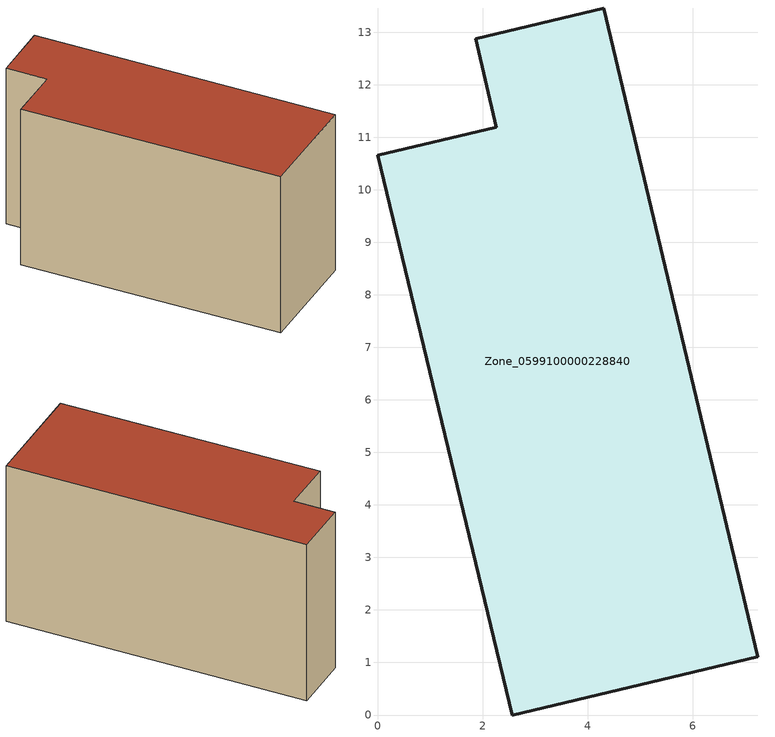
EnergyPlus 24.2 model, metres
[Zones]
Zone_0599100000228840
 floor ground (C_G): 7.23,1.11 2.56,0 0,10.65 2.26,11.19 1.86,12.88 4.3,13.46 z0
 wall outside (C_F): 2.56,0 7.23,1.11 4.3,13.46 1.86,12.88 2.26,11.19 0,10.65 2.56,0 z0:7.09
 roof outside (C_R): 0,10.65 2.56,0 7.23,1.11 4.3,13.46 1.86,12.88 2.26,11.19 z7.09
[BUILDING]
Pand.0599100000228840: North Axis=0; Terrain=City; Loads Convergence Tolerance Value=0.04; Temperature Convergence Tolerance Value=0.4; Solar Distribution=FullExterior; Maximum Number of Warmup Days=25; Minimum Number of Warmup Days=1
[Site:Location]
Rotterdam.The.Hague.AP_ZH_NLD Design_Conditions: Latitude=51.96; Longitude=4.45; Time Zone=1; Elevation=-4.5
[SITE:GROUNDTEMPERATURE:BUILDINGSURFACE]
18, 18, 18, 18, 18, 18, 18, 18, 18, 18, 18, 18
[MATERIAL] Thermal Absorptance=0.9; Solar Absorptance=0.7; Visible Absorptance=0.7
Name | Roughness | Thickness | Conductivity | Density | Specific Heat
G.TI.1992-2005 | MediumSmooth | 0.15 | 0.06 | 540 | 1210
F.TI.1992-2005 | Rough | 0.3 | 0.12 | 1920 | 840
R.TI.1992-2005 | MediumRough | 0.2 | 0.08 | 1500 | 1000
[CONSTRUCTION]
C_G: G.TI.1992-2005
C_F: F.TI.1992-2005
C_R: R.TI.1992-2005
[ZONE]
Zone_0599100000228840: Type=1; Multiplier=1; Ceiling Height=Autocalculate; Volume=Autocalculate; Floor Area=autocalculate; Part of Total Floor Area=Yes
[ZONEINFILTRATION:DESIGNFLOWRATE]
Infil_Zone_0599100000228840: Zone or ZoneList or Space or SpaceList=Zone_0599100000228840; Schedule=AlwaysOn; Design Flow Rate Calculation Method=Flow/Area; Flow Rate per Floor Area=0.0015; Constant Term Coefficient=1; Temperature Term Coefficient=0; Velocity Term Coefficient=0; Velocity Squared Term Coefficient=0
[HVACTEMPLATE:ZONE:IDEALLOADSAIRSYSTEM]
Zone_0599100000228840: Maximum Heating Supply Air Temperature=50; Minimum Cooling Supply Air Temperature=13; Maximum Heating Supply Air Humidity Ratio=0.0156; Minimum Cooling Supply Air Humidity Ratio=0.0077; Heating Limit=NoLimit; Cooling Limit=NoLimit; Dehumidification Control Type=ConstantSensibleHeatRatio; Cooling Sensible Heat Ratio=0.7; Dehumidification Setpoint=60; Humidification Control Type=None; Humidification Setpoint=30; Outdoor Air Method=None; Outdoor Air Flow Rate per Person=0.00944; Outdoor Air Flow Rate per Zone Floor Area=0; Outdoor Air Flow Rate per Zone=0; Demand Controlled Ventilation Type=None; Outdoor Air Economizer Type=NoEconomizer; Heat Recovery Type=None; Sensible Heat Recovery Effectiveness=0.7; Latent Heat Recovery Effectiveness=0.65
[ZONECONTROL:THERMOSTAT]
ThermostatControl_Zone_0599100000228840: Zone or ZoneList=Zone_0599100000228840; Control Type Schedule=DualSetpointControlType; Control 1=Thermostat_Zone_0599100000228840; Temperature Difference Between Cutout And Setpoint=0
[THERMOSTATSETPOINT:DUALSETPOINT]
Thermostat_Zone_0599100000228840: Heating Setpoint Temperature Schedule=HeatingSetpoint_Zone_0599100000228840; Cooling Setpoint Temperature Schedule=CoolingSetpoint_Zone_0599100000228840
[SCHEDULE:COMPACT]
HeatingSetpoint_Zone_0599100000228840: Through: 12/31, For: AllDays, Until: 24:00, 21
CoolingSetpoint_Zone_0599100000228840: Through: 12/31, For: AllDays, Until: 24:00, 24
DualSetpointControlType: Through: 12/31, For: AllDays, Until: 24:00, 4
AlwaysOn: Through: 12/31, For: AllDays, Until: 24:00, 1
